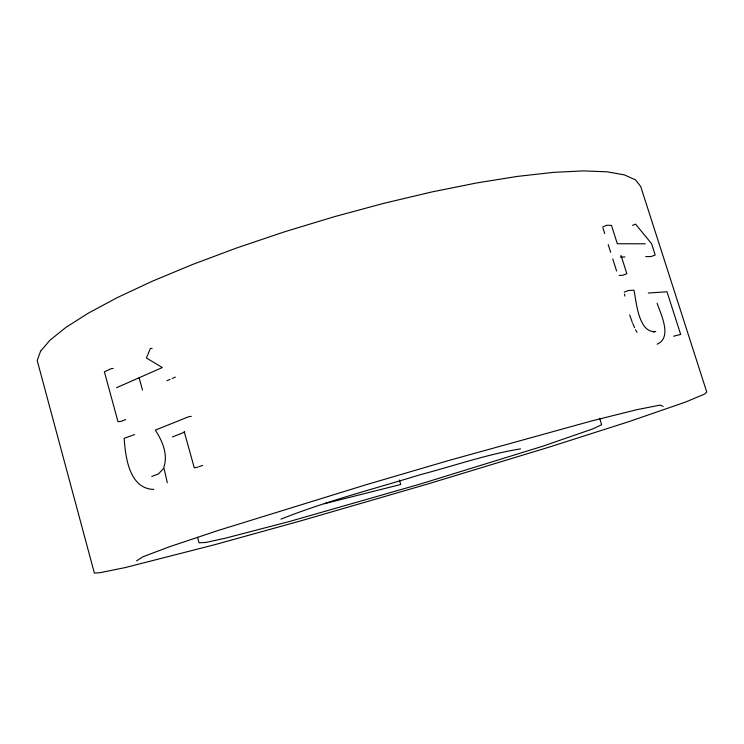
<?xml version="1.0" encoding="UTF-8"?>
<svg xmlns="http://www.w3.org/2000/svg" width="744" height="744" viewBox="0 0 744 744"><rect width="100%" height="100%" fill="white"/><g stroke="black" fill="none" stroke-linecap="round" stroke-linejoin="round"><path stroke-width="1.12" d="M163.122 468.869L158.509 473.919L151.785 476.467M136.571 560.902L142.792 556.819L169.781 546.654L218.113 530.481L365.351 484.958L449.441 460.303L591.982 420.853L636.706 409.721L660.105 405.08L663.164 406.41M280.916 519.135C326.337 501.093 373.907 488.938 420.593 474.616C453.812 465.902 486.595 454.407 520.521 448.846M116.576 387.689L162.332 367.536L146.41 357.985L150.325 348.527L152.139 348.369M166.879 380.742L170.05 379.375M172.162 378.464L175.333 377.096M125.68 419.532L121.644 421.216L118.008 421.736L104.383 371.805L111.358 368.624L113.19 368.447M602.621 226.994L606.797 225.265L611.475 225.395L617.315 243.744L645.336 243.809M632.53 225.386L635.581 224.149L651.586 243.707L655.204 254.987L651.139 256.568L645.746 256.615M172.45 436.933L184.689 432.115M624.235 292.104L628.475 290.504L633.972 290.16C636.315 301.255 638.464 333.517 655.659 331.452L653.548 332.196M198.806 466.786L202.675 465.363M657.091 344.193C672.539 337.618 660.904 314.303 657.082 303.227M324.347 503.716L400.718 484.484L399.407 480.047M197.839 467.148L194.277 467.827L184.168 431.483M134.552 434.57L124.155 438.328C125.466 457.355 129.382 488.743 153.729 489.422M191.282 416.361L188.595 416.752L155.347 430.125C162.238 440.718 168.349 454.649 163.792 467.306L167.288 482.763M673.562 336.251L680.676 334.419L666.996 291.76L648.294 293.034M619.157 275.438L622.616 275.289L626.829 273.671L621.035 255.462M620.319 257.061L624.941 256.978M635.534 329.666L636.966 332.336M632.763 323.463L634.595 327.713M629.694 314.907L632.307 322.403M602.966 228.101L604.714 233.607M608.211 244.627L610.657 252.337M612.758 258.949L616.599 271.076M599.608 418.193L601.645 424.712L592.754 428.925L542.339 446.353L419.653 484.223L289.453 521.498L224.837 538.321L205.902 542.432L199.048 542.822L197.523 537.289M139.109 377.766L142.513 390.107M624.56 294.094L624.876 296.075M40.567 351.233L37.2 360.496L94.376 573.103L100.198 572.648L125.327 567.551L214.523 544.757L301.469 520.661L427.363 484.121L549.704 446.949L628.578 421.746L685.373 402.132L704.494 394.115L706.8 392.153L640.733 186.567L635.516 179.89L624.356 174.877L606.983 171.799L583.287 170.897L553.369 172.376L517.619 176.375L476.709 182.94L431.613 192.008L383.579 203.391L334.065 216.783L284.636 231.775L236.862 247.892L192.212 264.604L151.943 281.381L117.05 297.721L88.229 313.196L65.853 327.434L50.006 340.175L40.567 351.233"/></g></svg>
